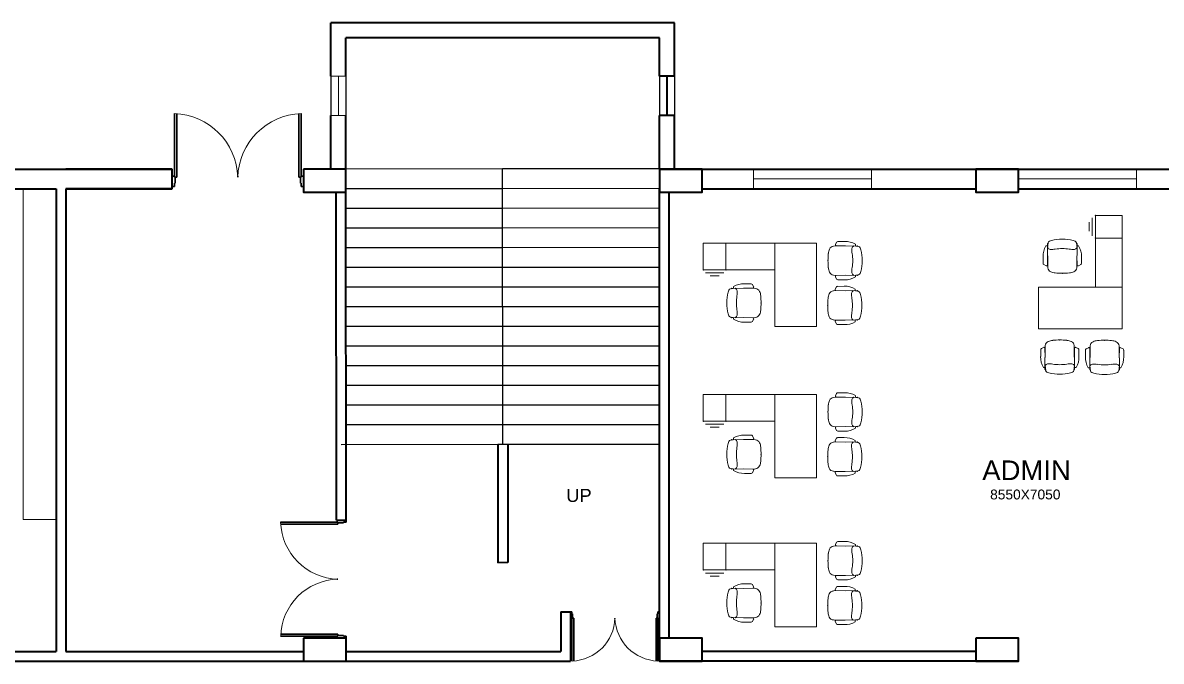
# Model space of a CAD drawing. Header units: millimetres. Extents: x 3079 to 579737, y 1565 to 1161826.
# Drawn here: x 139295 to 156652, y 1091023 to 1100753 of the extents above; entities that cross this region are included whole.
import ezdxf

# ---------------------------------------------------------------- set-up
doc = ezdxf.new("R2010")
doc.units = ezdxf.units.MM
for name, color, linetype, lineweight in [('1', 7, 'Continuous', 35), ('A_COL', 250, 'Continuous', 40), ('A_ELE1', 250, 'Continuous', 20), ('A_WIN-DOR', 250, 'Continuous', 30), ('IG-Area', 250, 'Continuous', 30), ('WINDOW', 252, 'Continuous', 15)]:
    doc.layers.add(name, color=color, linetype=linetype, lineweight=lineweight)
doc.layers.add('FURNITURE', color=253, linetype='Continuous', lineweight=5, transparency=0.05)
doc.styles.get("Standard").update_dxf_attribs({"font": 'arial.ttf'})

msp = doc.modelspace()

# ---------------------------------------------------------------- linework, layer by layer
for p, q in [((143993, 1099938), (143993, 1099338)), ((144223, 1099938), (144223, 1099338)), ((149002, 1099938), (149002, 1099338)), ((149232, 1099938), (149232, 1099338)), ((146613, 1098525), (144223, 1098523)), ((149001, 1098526), (146611, 1098525)), ((146613, 1094325), (146611, 1098525)), ((149002, 1098523), (149002, 1092323)), ((146613, 1098225), (144223, 1098224)), ((149001, 1098226), (146611, 1098225)), ((146613, 1097925), (144223, 1097924)), ((149001, 1097926), (146611, 1097925)), ((146613, 1097625), (144223, 1097624)), ((149001, 1097626), (146611, 1097625)), ((146613, 1097325), (144223, 1097324)), ((149001, 1097326), (146611, 1097325)), ((146613, 1097025), (144223, 1097023)), ((149001, 1097026), (146611, 1097025)), ((146613, 1096725), (144223, 1096723)), ((149001, 1096726), (146612, 1096725)), ((146613, 1096425), (144224, 1096423)), ((149001, 1096426), (146612, 1096425)), ((146613, 1096125), (144224, 1096124)), ((149001, 1096126), (146612, 1096125)), ((146613, 1095825), (144224, 1095825)), ((149001, 1095826), (146612, 1095826)), ((146613, 1095525), (144224, 1095523)), ((149001, 1095526), (146612, 1095525)), ((146613, 1095225), (144224, 1095224)), ((149001, 1095226), (146612, 1095225)), ((146613, 1094925), (144224, 1094924)), ((149001, 1094926), (146612, 1094925)), ((146613, 1094625), (144224, 1094625)), ((149001, 1094626), (146613, 1094626)), ((146613, 1094325), (144150, 1094323)), ((149001, 1094326), (146538, 1094324))]:
    msp.add_line(p, q)
at = {"layer": '1'}
for p, q in [((149232, 1100753), (143993, 1100753)), ((143993, 1099938), (143993, 1100753)), ((149232, 1099938), (149232, 1100753)), ((149002, 1100523), (144223, 1100523)), ((144223, 1099938), (144223, 1100523)), ((149002, 1099938), (149002, 1100523)), ((149232, 1099938), (149002, 1099938)), ((149117, 1099338), (149117, 1099938)), ((143993, 1098523), (143993, 1099338)), ((144223, 1098523), (144223, 1099338)), ((149002, 1098523), (149002, 1099338)), ((149232, 1099338), (149002, 1099338)), ((149232, 1098523), (149232, 1099338)), ((136977, 1098523), (141573, 1098523)), ((141573, 1098523), (139952, 1098523)), ((141573, 1098223), (141573, 1098523)), ((149002, 1098523), (166652, 1098523)), ((136977, 1098223), (139802, 1098223)), ((139802, 1098223), (139802, 1091173)), ((139952, 1098223), (141573, 1098223)), ((139952, 1098223), (139952, 1091173)), ((141573, 1098223), (139952, 1098223)), ((144076, 1093173), (144073, 1098173)), ((144226, 1093173), (144223, 1098223)), ((149002, 1091023), (149002, 1098223)), ((149152, 1091373), (149152, 1098173)), ((149652, 1098223), (153827, 1098223)), ((149652, 1098223), (153827, 1098223)), ((154477, 1098223), (161327, 1098223)), ((154477, 1098223), (157852, 1098223)), ((146538, 1094324), (146539, 1092524)), ((146688, 1094325), (146689, 1092525)), ((144076, 1093173), (144226, 1093173)), ((146689, 1092525), (146539, 1092524)), ((147496, 1091777), (147496, 1091173)), ((147496, 1091777), (147646, 1091777)), ((147646, 1091777), (147646, 1091023)), ((144227, 1091323), (144227, 1091373)), ((132977, 1091023), (143577, 1091023)), ((136974, 1091173), (139802, 1091173)), ((139802, 1091023), (139802, 1091023)), ((139802, 1091023), (139802, 1091023)), ((139952, 1091173), (143577, 1091173)), ((139952, 1091023), (139952, 1091023)), ((139952, 1091023), (139952, 1091023)), ((144227, 1091173), (147496, 1091173)), ((144227, 1091023), (147646, 1091023)), ((154477, 1091023), (149002, 1091023)), ((153827, 1091173), (149652, 1091173))]:
    msp.add_line(p, q, dxfattribs=at)
at = {"layer": 'A_COL'}
for points in [[(143573, 1098523), (143573, 1098173), (144223, 1098173), (144223, 1098523)], [(149002, 1098523), (149002, 1098173), (149652, 1098173), (149652, 1098523)], [(153827, 1098523), (153827, 1098173), (154477, 1098173), (154477, 1098523)], [(143577, 1091373), (143577, 1091023), (144227, 1091023), (144227, 1091373)], [(149002, 1091373), (149002, 1091023), (149652, 1091023), (149652, 1091373)], [(153827, 1091373), (153827, 1091023), (154477, 1091023), (154477, 1091373)]]:
    msp.add_lwpolyline(points, close=True, dxfattribs=at)
at = {"layer": 'A_ELE1', "transparency": 33554687}
for centre, radius, start, end in [((141576, 1098371), 998, 1.7422, 88.258), ((143571, 1098371), 998, 91.742, 178.2578), ((144125, 1093171), 899, 181.742, 268.2578), ((144126, 1091376), 899, 91.7422, 178.258), ((147648, 1091701), 676, 271.742, 358.2578), ((148999, 1091701), 676, 181.7422, 268.258)]:
    msp.add_arc(centre, radius, start, end, dxfattribs=at)
at = {"layer": 'A_WIN-DOR', "transparency": 33554687}
for p, q in [((141606, 1098402), (141606, 1099369)), ((141644, 1098402), (141644, 1099368)), ((143503, 1098402), (143503, 1099368)), ((143541, 1098402), (143541, 1099369)), ((141573, 1098415), (141573, 1098260)), ((141606, 1098415), (141573, 1098415)), ((141606, 1098415), (141606, 1098449)), ((141606, 1098260), (141606, 1098307)), ((141606, 1098307), (141620, 1098307)), ((141620, 1098307), (141620, 1098402)), ((142574, 1098415), (142573, 1098415)), ((142574, 1098402), (142574, 1098415)), ((142574, 1098402), (142574, 1098402)), ((143527, 1098307), (143527, 1098402)), ((143541, 1098307), (143527, 1098307)), ((143541, 1098415), (143541, 1098449)), ((143541, 1098415), (143574, 1098415)), ((143541, 1098260), (143541, 1098307)), ((143574, 1098415), (143574, 1098260)), ((144098, 1093144), (143227, 1093144)), ((144098, 1093110), (143227, 1093110)), ((144086, 1093144), (144055, 1093144)), ((144086, 1093173), (144226, 1093173)), ((144086, 1093144), (144086, 1093173)), ((144183, 1093131), (144098, 1093131)), ((144226, 1093144), (144183, 1093144)), ((144183, 1093144), (144183, 1093131)), ((144099, 1092275), (144087, 1092275)), ((144087, 1092275), (144087, 1092275)), ((144098, 1092272), (144098, 1092272)), ((147646, 1091672), (147646, 1091777)), ((147668, 1091777), (147668, 1091745)), ((147668, 1091745), (147678, 1091745)), ((147678, 1091745), (147678, 1091681)), ((148979, 1091745), (148969, 1091745)), ((148969, 1091745), (148969, 1091681)), ((148979, 1091777), (148979, 1091745)), ((149001, 1091672), (149001, 1091777)), ((147668, 1091672), (147646, 1091672)), ((147668, 1091681), (147668, 1091026)), ((147668, 1091672), (147668, 1091649)), ((147694, 1091681), (147694, 1091026)), ((148324, 1091672), (148323, 1091672)), ((148324, 1091681), (148324, 1091672)), ((148324, 1091681), (148324, 1091681)), ((148953, 1091681), (148953, 1091026)), ((148979, 1091681), (148979, 1091026)), ((148979, 1091672), (148979, 1091649)), ((148979, 1091672), (149001, 1091672)), ((144099, 1091403), (143227, 1091403)), ((144099, 1091437), (143228, 1091437)), ((144087, 1091403), (144056, 1091403)), ((144087, 1091403), (144087, 1091373)), ((144087, 1091373), (144227, 1091373)), ((144184, 1091416), (144099, 1091416)), ((144184, 1091403), (144184, 1091416)), ((144227, 1091403), (144184, 1091403))]:
    msp.add_line(p, q, dxfattribs=at)
at = {"layer": 'A_WIN-DOR'}
for p, q in [((141606, 1098260), (141573, 1098260)), ((143541, 1098260), (143574, 1098260)), ((144226, 1093144), (144226, 1093173)), ((147668, 1091777), (147646, 1091777)), ((148979, 1091777), (149001, 1091777)), ((144227, 1091403), (144227, 1091373))]:
    msp.add_line(p, q, dxfattribs=at)
at = {"layer": 'A_WIN-DOR', "transparency": 33554687}
for points in [[(141606, 1098402), (141644, 1098402)], [(142574, 1098402), (142574, 1098402)], [(143541, 1098402), (143503, 1098402)], [(144098, 1093144), (144098, 1093110)], [(144099, 1092275), (144099, 1092275)], [(147668, 1091681), (147694, 1091681)], [(148324, 1091681), (148324, 1091681)], [(148979, 1091681), (148953, 1091681)], [(144099, 1091403), (144099, 1091437)]]:
    msp.add_lwpolyline(points, dxfattribs=at)
at = {"layer": 'FURNITURE'}
for p, q in [((139302, 1098223), (139302, 1093183)), ((155647, 1096726), (155647, 1097818)), ((155647, 1097818), (155647, 1097471)), ((156056, 1097818), (155647, 1097818)), ((156056, 1097818), (155647, 1097818)), ((156056, 1096726), (156056, 1097818)), ((155554, 1097575), (155554, 1097714)), ((155600, 1097506), (155600, 1097783)), ((155647, 1097471), (156056, 1097471)), ((150760, 1097396), (149669, 1097396)), ((149669, 1097396), (149669, 1096987)), ((149669, 1097396), (149669, 1096987)), ((150015, 1096987), (150015, 1097396)), ((150760, 1096123), (150760, 1097396)), ((150760, 1097396), (151397, 1097396)), ((151397, 1096123), (151397, 1097396)), ((151656, 1097349), (152018, 1097354)), ((151703, 1097410), (151686, 1097374)), ((151695, 1097355), (151837, 1097352)), ((151823, 1097420), (151722, 1097419)), ((151956, 1097353), (152036, 1097344)), ((151991, 1097354), (151991, 1097377)), ((152018, 1097354), (152028, 1097344)), ((152062, 1097324), (152071, 1097293)), ((154917, 1097355), (154894, 1097355)), ((154917, 1097382), (154927, 1097392)), ((154922, 1097021), (154917, 1097382)), ((154918, 1097320), (154927, 1097401)), ((154947, 1097426), (154978, 1097436)), ((155338, 1097426), (155307, 1097436)), ((155368, 1097320), (155358, 1097401)), ((155368, 1097382), (155359, 1097392)), ((155364, 1097021), (155368, 1097382)), ((155368, 1097355), (155391, 1097355)), ((154851, 1097187), (154852, 1097086)), ((154916, 1097059), (154919, 1097201)), ((155369, 1097059), (155366, 1097201)), ((155434, 1097187), (155434, 1097086)), ((150760, 1096987), (149669, 1096987)), ((149669, 1096987), (150015, 1096987)), ((149981, 1096941), (149703, 1096941)), ((152062, 1096933), (152071, 1096964)), ((154861, 1097067), (154897, 1097050)), ((155424, 1097067), (155388, 1097050)), ((149911, 1096895), (149773, 1096895)), ((150299, 1096775), (150401, 1096774)), ((150419, 1096764), (150436, 1096729)), ((151656, 1096908), (152018, 1096903)), ((151703, 1096847), (151686, 1096883)), ((151695, 1096902), (151837, 1096905)), ((151823, 1096837), (151722, 1096838)), ((151956, 1096903), (152036, 1096913)), ((151991, 1096903), (151991, 1096880)), ((152018, 1096903), (152028, 1096912)), ((150060, 1096679), (150051, 1096648)), ((150166, 1096708), (150086, 1096699)), ((150104, 1096709), (150094, 1096699)), ((150466, 1096704), (150104, 1096709)), ((150132, 1096709), (150132, 1096731)), ((150427, 1096710), (150285, 1096707)), ((151653, 1096666), (152014, 1096671)), ((151699, 1096727), (151682, 1096691)), ((151691, 1096672), (151833, 1096669)), ((151819, 1096737), (151718, 1096736)), ((151952, 1096671), (152033, 1096661)), ((151987, 1096671), (151987, 1096694)), ((152014, 1096671), (152024, 1096662)), ((152058, 1096641), (152068, 1096610)), ((154782, 1096726), (156056, 1096726)), ((154782, 1096089), (154782, 1096726)), ((156056, 1096726), (156056, 1096089)), ((150060, 1096288), (150051, 1096319)), ((150166, 1096258), (150086, 1096268)), ((150104, 1096257), (150094, 1096267)), ((150466, 1096262), (150104, 1096257)), ((150132, 1096257), (150132, 1096235)), ((150427, 1096257), (150285, 1096260)), ((150419, 1096202), (150436, 1096238)), ((151653, 1096225), (152014, 1096220)), ((151952, 1096221), (152033, 1096230)), ((152014, 1096220), (152024, 1096229)), ((152058, 1096250), (152068, 1096281)), ((150299, 1096192), (150401, 1096192)), ((151397, 1096123), (150760, 1096123)), ((151699, 1096164), (151682, 1096200)), ((151691, 1096219), (151833, 1096222)), ((151819, 1096154), (151718, 1096155)), ((151987, 1096220), (151987, 1096197)), ((154782, 1096089), (156056, 1096089)), ((154814, 1095667), (154814, 1095768)), ((154824, 1095787), (154859, 1095804)), ((154884, 1095834), (154879, 1095472)), ((154879, 1095795), (154881, 1095653)), ((155326, 1095834), (155331, 1095472)), ((155331, 1095795), (155329, 1095653)), ((155386, 1095787), (155351, 1095804)), ((155397, 1095667), (155396, 1095768)), ((155496, 1095663), (155497, 1095765)), ((155507, 1095783), (155542, 1095800)), ((155567, 1095830), (155562, 1095468)), ((155562, 1095791), (155564, 1095649)), ((156009, 1095830), (156014, 1095468)), ((156014, 1095791), (156012, 1095649)), ((156069, 1095783), (156033, 1095800)), ((156079, 1095663), (156079, 1095765)), ((154880, 1095534), (154890, 1095454)), ((155330, 1095534), (155320, 1095454)), ((155563, 1095530), (155573, 1095450)), ((156013, 1095530), (156003, 1095450)), ((154879, 1095500), (154857, 1095500)), ((154879, 1095472), (154889, 1095462)), ((154910, 1095428), (154940, 1095419)), ((155301, 1095428), (155270, 1095419)), ((155331, 1095472), (155321, 1095462)), ((155331, 1095500), (155353, 1095500)), ((155562, 1095496), (155540, 1095496)), ((155562, 1095468), (155572, 1095458)), ((155592, 1095424), (155623, 1095415)), ((155983, 1095424), (155953, 1095415)), ((156014, 1095468), (156004, 1095458)), ((156014, 1095496), (156036, 1095496)), ((150760, 1095090), (149669, 1095090)), ((149669, 1095090), (149669, 1094681)), ((149669, 1095090), (149669, 1094681)), ((150015, 1094681), (150015, 1095090)), ((150760, 1093816), (150760, 1095090)), ((150760, 1095090), (151397, 1095090)), ((151397, 1093816), (151397, 1095090)), ((151656, 1095043), (152018, 1095048)), ((151703, 1095103), (151686, 1095067)), ((151695, 1095048), (151837, 1095046)), ((151823, 1095113), (151722, 1095113)), ((151956, 1095047), (152036, 1095037)), ((151991, 1095048), (151991, 1095070)), ((152018, 1095048), (152028, 1095038)), ((152062, 1095017), (152071, 1094987)), ((150760, 1094681), (149669, 1094681)), ((149669, 1094681), (150015, 1094681)), ((149981, 1094634), (149703, 1094634)), ((149911, 1094588), (149773, 1094588)), ((151656, 1094601), (152018, 1094596)), ((151703, 1094541), (151686, 1094576)), ((151695, 1094596), (151837, 1094598)), ((151823, 1094530), (151722, 1094531)), ((151956, 1094597), (152036, 1094607)), ((151991, 1094596), (151991, 1094574)), ((152018, 1094596), (152028, 1094606)), ((152062, 1094626), (152071, 1094657)), ((150060, 1094372), (150051, 1094341)), ((150166, 1094402), (150086, 1094392)), ((150104, 1094402), (150094, 1094393)), ((150466, 1094398), (150104, 1094402)), ((150132, 1094402), (150132, 1094425)), ((150427, 1094403), (150285, 1094400)), ((150299, 1094468), (150401, 1094468)), ((150419, 1094458), (150436, 1094422)), ((151653, 1094360), (152014, 1094365)), ((151699, 1094420), (151682, 1094385)), ((151691, 1094365), (151833, 1094363)), ((151819, 1094431), (151718, 1094430)), ((151952, 1094364), (152033, 1094354)), ((151987, 1094365), (151987, 1094387)), ((152014, 1094365), (152024, 1094355)), ((152058, 1094335), (152068, 1094304)), ((150060, 1093981), (150051, 1094012)), ((152058, 1093944), (152068, 1093974)), ((150166, 1093952), (150086, 1093961)), ((150104, 1093951), (150094, 1093961)), ((150466, 1093956), (150104, 1093951)), ((150132, 1093951), (150132, 1093928)), ((150427, 1093950), (150285, 1093953)), ((150299, 1093885), (150401, 1093886)), ((150419, 1093895), (150436, 1093931)), ((151397, 1093816), (150760, 1093816)), ((151653, 1093918), (152014, 1093913)), ((151699, 1093858), (151682, 1093893)), ((151691, 1093913), (151833, 1093915)), ((151819, 1093848), (151718, 1093848)), ((151952, 1093914), (152033, 1093924)), ((151987, 1093913), (151987, 1093891)), ((152014, 1093913), (152024, 1093923)), ((139302, 1093183), (139802, 1093183)), ((150760, 1092823), (149669, 1092823)), ((149669, 1092823), (149669, 1092413)), ((149669, 1092823), (149669, 1092413)), ((150015, 1092413), (150015, 1092823)), ((150760, 1091549), (150760, 1092823)), ((150760, 1092823), (151397, 1092823)), ((151397, 1091549), (151397, 1092823)), ((151656, 1092776), (152018, 1092781)), ((151703, 1092836), (151686, 1092800)), ((151695, 1092781), (151837, 1092778)), ((151823, 1092846), (151722, 1092846)), ((151956, 1092780), (152036, 1092770)), ((151991, 1092781), (151991, 1092803)), ((152018, 1092781), (152028, 1092771)), ((152062, 1092750), (152071, 1092719)), ((150760, 1092413), (149669, 1092413)), ((149669, 1092413), (150015, 1092413)), ((149981, 1092367), (149703, 1092367)), ((149911, 1092321), (149773, 1092321)), ((151656, 1092334), (152018, 1092329)), ((151703, 1092274), (151686, 1092309)), ((151695, 1092328), (151837, 1092331)), ((151823, 1092263), (151722, 1092264)), ((151956, 1092330), (152036, 1092339)), ((151991, 1092329), (151991, 1092307)), ((152018, 1092329), (152028, 1092339)), ((152062, 1092359), (152071, 1092390)), ((150060, 1092105), (150051, 1092074)), ((150166, 1092135), (150086, 1092125)), ((150104, 1092135), (150094, 1092126)), ((150466, 1092131), (150104, 1092135)), ((150132, 1092135), (150132, 1092158)), ((150427, 1092136), (150285, 1092133)), ((150299, 1092201), (150401, 1092200)), ((150419, 1092191), (150436, 1092155)), ((151653, 1092093), (152014, 1092098)), ((151699, 1092153), (151682, 1092118)), ((151691, 1092098), (151833, 1092096)), ((151819, 1092164), (151718, 1092163)), ((151952, 1092097), (152033, 1092087)), ((151987, 1092098), (151987, 1092120)), ((152014, 1092098), (152024, 1092088)), ((152058, 1092068), (152068, 1092037)), ((150060, 1091714), (150051, 1091745)), ((150166, 1091685), (150086, 1091694)), ((150104, 1091684), (150094, 1091694)), ((150466, 1091689), (150104, 1091684)), ((150132, 1091684), (150132, 1091661)), ((150427, 1091683), (150285, 1091686)), ((150299, 1091618), (150401, 1091619)), ((150419, 1091628), (150436, 1091664)), ((151397, 1091549), (150760, 1091549)), ((151653, 1091651), (152014, 1091646)), ((151699, 1091591), (151682, 1091626)), ((151691, 1091646), (151833, 1091648)), ((151819, 1091580), (151718, 1091581)), ((151952, 1091647), (152033, 1091657)), ((151987, 1091646), (151987, 1091624)), ((152014, 1091646), (152024, 1091656)), ((152058, 1091677), (152068, 1091707))]:
    msp.add_line(p, q, dxfattribs=at)
for centre, radius, start, end in [((155143, 1096829), 628, 74.8107, 105.1893), ((151751, 1097230), 174, 154.7303, 177.8371), ((151662, 1097275), 74.1, 94.1914, 157.2111), ((151696, 1097367), 12.2, 146.5756, 266.1283), ((151719, 1097401), 17.9, 81.6738, 152.8287), ((151838, 1097133), 288, 58.0573, 92.9695), ((152253, 1097288), 318, 175.4109, 189.5754), ((151981, 1097309), 45.2, 109.5385, 175.4123), ((151981, 1097309), 45.2, 109.5385, 175.4123), ((152035, 1097315), 28.4, 18.152, 87.2969), ((151465, 1097128), 628, 344.8107, 15.1893), ((155139, 1097202), 288, 148.0573, 182.9695), ((154962, 1097345), 45.2, 199.5385, 265.4123), ((154962, 1097345), 45.2, 199.5385, 265.4123), ((154956, 1097399), 28.4, 108.152, 177.2969), ((154983, 1097617), 318, 265.4109, 279.5754), ((155143, 1096671), 641, 80.4247, 99.5753), ((155303, 1097617), 318, 260.4246, 274.5891), ((155324, 1097345), 45.2, 274.5877, 340.4615), ((155329, 1097399), 28.4, 2.7031, 71.848), ((155147, 1097202), 288, 357.0305, 31.9427), ((152651, 1097128), 1080, 174.2714, 185.7286), ((151307, 1097128), 641, 350.4247, 9.5753), ((151751, 1097027), 174, 182.1629, 205.2697), ((151662, 1096982), 74.1, 202.7889, 265.8086), ((152253, 1096969), 318, 170.4246, 184.5891), ((151981, 1096947), 45.2, 184.5877, 250.4615), ((152035, 1096942), 28.4, 272.7031, 341.848), ((154870, 1097083), 17.9, 171.6738, 242.8287), ((154904, 1097060), 12.2, 236.5756, 356.1283), ((154996, 1097026), 74.1, 184.1914, 247.2111), ((155041, 1097115), 174, 244.7303, 267.8371), ((155143, 1098015), 1080, 264.2714, 275.7286), ((155244, 1097115), 174, 272.1629, 295.2697), ((155289, 1097026), 74.1, 292.7889, 355.8086), ((155381, 1097060), 12.2, 183.8717, 303.4244), ((155416, 1097083), 17.9, 297.1713, 8.3262), ((150284, 1096487), 288, 87.0305, 121.9427), ((150403, 1096756), 17.9, 27.1713, 98.3262), ((151696, 1096890), 12.2, 93.8717, 213.4244), ((151719, 1096855), 17.9, 207.1713, 278.3262), ((151838, 1097124), 288, 267.0305, 301.9427), ((150657, 1096483), 628, 164.8107, 195.1893), ((150087, 1096670), 28.4, 92.7031, 161.848), ((150141, 1096664), 45.2, 4.5877, 70.4615), ((150816, 1096483), 641, 170.4247, 189.5753), ((149870, 1096643), 318, 350.4246, 4.5891), ((150427, 1096722), 12.2, 273.8717, 33.4244), ((150460, 1096630), 74.1, 22.7889, 85.8086), ((150371, 1096585), 174, 2.1629, 25.2697), ((149471, 1096483), 1080, 354.2714, 5.7286), ((151747, 1096547), 174, 154.7303, 177.8371), ((151658, 1096592), 74.1, 94.1914, 157.2111), ((151692, 1096684), 12.2, 146.5756, 266.1283), ((151715, 1096719), 17.9, 81.6738, 152.8287), ((151834, 1096450), 288, 58.0573, 92.9695), ((152249, 1096605), 318, 175.4109, 189.5754), ((151977, 1096627), 45.2, 109.5385, 175.4123), ((151977, 1096627), 45.2, 109.5385, 175.4123), ((152031, 1096632), 28.4, 18.152, 87.2969), ((151461, 1096446), 628, 344.8107, 15.1893), ((152647, 1096446), 1080, 174.2714, 185.7286), ((151303, 1096446), 641, 350.4247, 9.5753), ((150087, 1096297), 28.4, 198.152, 267.2969), ((150284, 1096479), 288, 238.0573, 272.9695), ((150141, 1096302), 45.2, 289.5385, 355.4123), ((150141, 1096302), 45.2, 289.5385, 355.4123), ((149870, 1096323), 318, 355.4109, 9.5754), ((150427, 1096244), 12.2, 326.5756, 86.1283), ((150460, 1096336), 74.1, 274.1914, 337.2111), ((150371, 1096382), 174, 334.7303, 357.8371), ((151747, 1096344), 174, 182.1629, 205.2697), ((151658, 1096299), 74.1, 202.7889, 265.8086), ((152249, 1096286), 318, 170.4246, 184.5891), ((151977, 1096264), 45.2, 184.5877, 250.4615), ((152031, 1096259), 28.4, 272.7031, 341.848), ((150403, 1096210), 17.9, 261.6738, 332.8287), ((151692, 1096207), 12.2, 93.8717, 213.4244), ((151715, 1096173), 17.9, 207.1713, 278.3262), ((151834, 1096441), 288, 267.0305, 301.9427), ((154958, 1095828), 74.1, 112.7889, 175.8086), ((155004, 1095739), 174, 92.1629, 115.2697), ((155105, 1094839), 1080, 84.2714, 95.7286), ((155207, 1095739), 174, 64.7303, 87.8371), ((155252, 1095828), 74.1, 4.1914, 67.2111), ((155641, 1095824), 74.1, 112.7889, 175.8086), ((155686, 1095735), 174, 92.1629, 115.2697), ((155788, 1094835), 1080, 84.2714, 95.7286), ((155889, 1095735), 174, 64.7303, 87.8371), ((155935, 1095824), 74.1, 4.1914, 67.2111), ((154832, 1095771), 17.9, 117.1713, 188.3262), ((154866, 1095795), 12.2, 3.8717, 123.4244), ((155344, 1095795), 12.2, 56.5756, 176.1283), ((155378, 1095771), 17.9, 351.6738, 62.8287), ((155515, 1095767), 17.9, 117.1713, 188.3262), ((155549, 1095791), 12.2, 3.8717, 123.4244), ((156027, 1095791), 12.2, 56.5756, 176.1283), ((156061, 1095767), 17.9, 351.6738, 62.8287), ((155101, 1095652), 288, 177.0305, 211.9427), ((154924, 1095509), 45.2, 94.5877, 160.4615), ((154945, 1095238), 318, 80.4246, 94.5891), ((155105, 1096183), 641, 260.4247, 279.5753), ((155265, 1095238), 318, 85.4109, 99.5754), ((155286, 1095509), 45.2, 19.5385, 85.4123), ((155286, 1095509), 45.2, 19.5385, 85.4123), ((155109, 1095652), 288, 328.0573, 2.9695), ((155784, 1095648), 288, 177.0305, 211.9427), ((155607, 1095505), 45.2, 94.5877, 160.4615), ((155628, 1095234), 318, 80.4246, 94.5891), ((155788, 1096180), 641, 260.4247, 279.5753), ((155948, 1095234), 318, 85.4109, 99.5754), ((155969, 1095505), 45.2, 19.5385, 85.4123), ((155969, 1095505), 45.2, 19.5385, 85.4123), ((155792, 1095648), 288, 328.0573, 2.9695), ((154918, 1095455), 28.4, 182.7031, 251.848), ((155105, 1096025), 628, 254.8107, 285.1893), ((155292, 1095455), 28.4, 288.152, 357.2969), ((155601, 1095451), 28.4, 182.7031, 251.848), ((155788, 1096021), 628, 254.8107, 285.1893), ((155974, 1095451), 28.4, 288.152, 357.2969), ((151662, 1094969), 74.1, 94.1914, 157.2111), ((151696, 1095061), 12.2, 146.5756, 266.1283), ((151719, 1095095), 17.9, 81.6738, 152.8287), ((151838, 1094826), 288, 58.0573, 92.9695), ((151981, 1095003), 45.2, 109.5385, 175.4123), ((151981, 1095003), 45.2, 109.5385, 175.4123), ((152035, 1095008), 28.4, 18.152, 87.2969), ((152651, 1094822), 1080, 174.2714, 185.7286), ((151751, 1094923), 174, 154.7303, 177.8371), ((152253, 1094982), 318, 175.4109, 189.5754), ((151307, 1094822), 641, 350.4247, 9.5753), ((151465, 1094822), 628, 344.8107, 15.1893), ((151751, 1094720), 174, 182.1629, 205.2697), ((152253, 1094662), 318, 170.4246, 184.5891), ((151662, 1094675), 74.1, 202.7889, 265.8086), ((151696, 1094583), 12.2, 93.8717, 213.4244), ((151719, 1094549), 17.9, 207.1713, 278.3262), ((151838, 1094818), 288, 267.0305, 301.9427), ((151981, 1094641), 45.2, 184.5877, 250.4615), ((152035, 1094635), 28.4, 272.7031, 341.848), ((150657, 1094177), 628, 164.8107, 195.1893), ((150087, 1094363), 28.4, 92.7031, 161.848), ((150284, 1094181), 288, 87.0305, 121.9427), ((150141, 1094358), 45.2, 4.5877, 70.4615), ((149870, 1094336), 318, 350.4246, 4.5891), ((150403, 1094450), 17.9, 27.1713, 98.3262), ((150427, 1094415), 12.2, 273.8717, 33.4244), ((150460, 1094323), 74.1, 22.7889, 85.8086), ((150371, 1094278), 174, 2.1629, 25.2697), ((151747, 1094241), 174, 154.7303, 177.8371), ((151658, 1094286), 74.1, 94.1914, 157.2111), ((151692, 1094378), 12.2, 146.5756, 266.1283), ((151715, 1094412), 17.9, 81.6738, 152.8287), ((151834, 1094143), 288, 58.0573, 92.9695), ((152249, 1094299), 318, 175.4109, 189.5754), ((151977, 1094320), 45.2, 109.5385, 175.4123), ((151977, 1094320), 45.2, 109.5385, 175.4123), ((152031, 1094326), 28.4, 18.152, 87.2969), ((150816, 1094177), 641, 170.4247, 189.5753), ((149471, 1094177), 1080, 354.2714, 5.7286), ((152647, 1094139), 1080, 174.2714, 185.7286), ((151303, 1094139), 641, 350.4247, 9.5753), ((151461, 1094139), 628, 344.8107, 15.1893), ((150087, 1093990), 28.4, 198.152, 267.2969), ((150141, 1093996), 45.2, 289.5385, 355.4123), ((150141, 1093996), 45.2, 289.5385, 355.4123), ((149870, 1094017), 318, 355.4109, 9.5754), ((150460, 1094030), 74.1, 274.1914, 337.2111), ((150371, 1094075), 174, 334.7303, 357.8371), ((151747, 1094038), 174, 182.1629, 205.2697), ((152249, 1093979), 318, 170.4246, 184.5891), ((150284, 1094173), 288, 238.0573, 272.9695), ((150403, 1093904), 17.9, 261.6738, 332.8287), ((150427, 1093938), 12.2, 326.5756, 86.1283), ((151658, 1093992), 74.1, 202.7889, 265.8086), ((151692, 1093900), 12.2, 93.8717, 213.4244), ((151715, 1093866), 17.9, 207.1713, 278.3262), ((151834, 1094135), 288, 267.0305, 301.9427), ((151977, 1093958), 45.2, 184.5877, 250.4615), ((152031, 1093952), 28.4, 272.7031, 341.848), ((151662, 1092702), 74.1, 94.1914, 157.2111), ((151696, 1092794), 12.2, 146.5756, 266.1283), ((151719, 1092828), 17.9, 81.6738, 152.8287), ((151838, 1092559), 288, 58.0573, 92.9695), ((151981, 1092736), 45.2, 109.5385, 175.4123), ((151981, 1092736), 45.2, 109.5385, 175.4123), ((152035, 1092741), 28.4, 18.152, 87.2969), ((152651, 1092555), 1080, 174.2714, 185.7286), ((151751, 1092656), 174, 154.7303, 177.8371), ((152253, 1092715), 318, 175.4109, 189.5754), ((151307, 1092555), 641, 350.4247, 9.5753), ((151465, 1092555), 628, 344.8107, 15.1893), ((151751, 1092453), 174, 182.1629, 205.2697), ((152253, 1092395), 318, 170.4246, 184.5891), ((151662, 1092408), 74.1, 202.7889, 265.8086), ((151696, 1092316), 12.2, 93.8717, 213.4244), ((151719, 1092282), 17.9, 207.1713, 278.3262), ((151838, 1092551), 288, 267.0305, 301.9427), ((151981, 1092374), 45.2, 184.5877, 250.4615), ((152035, 1092368), 28.4, 272.7031, 341.848), ((150657, 1091910), 628, 164.8107, 195.1893), ((150087, 1092096), 28.4, 92.7031, 161.848), ((150284, 1091914), 288, 87.0305, 121.9427), ((150141, 1092091), 45.2, 4.5877, 70.4615), ((149870, 1092069), 318, 350.4246, 4.5891), ((150403, 1092183), 17.9, 27.1713, 98.3262), ((150427, 1092148), 12.2, 273.8717, 33.4244), ((150460, 1092056), 74.1, 22.7889, 85.8086), ((150371, 1092011), 174, 2.1629, 25.2697), ((151658, 1092019), 74.1, 94.1914, 157.2111), ((151692, 1092111), 12.2, 146.5756, 266.1283), ((151715, 1092145), 17.9, 81.6738, 152.8287), ((151834, 1091876), 288, 58.0573, 92.9695), ((152249, 1092032), 318, 175.4109, 189.5754), ((151977, 1092053), 45.2, 109.5385, 175.4123), ((151977, 1092053), 45.2, 109.5385, 175.4123), ((152031, 1092059), 28.4, 18.152, 87.2969), ((150816, 1091910), 641, 170.4247, 189.5753), ((149471, 1091910), 1080, 354.2714, 5.7286), ((152647, 1091872), 1080, 174.2714, 185.7286), ((151747, 1091974), 174, 154.7303, 177.8371), ((151303, 1091872), 641, 350.4247, 9.5753), ((151461, 1091872), 628, 344.8107, 15.1893), ((150087, 1091723), 28.4, 198.152, 267.2969), ((150141, 1091729), 45.2, 289.5385, 355.4123), ((150141, 1091729), 45.2, 289.5385, 355.4123), ((149870, 1091750), 318, 355.4109, 9.5754), ((150460, 1091763), 74.1, 274.1914, 337.2111), ((150371, 1091808), 174, 334.7303, 357.8371), ((151747, 1091770), 174, 182.1629, 205.2697), ((152249, 1091712), 318, 170.4246, 184.5891), ((150284, 1091906), 288, 238.0573, 272.9695), ((150403, 1091637), 17.9, 261.6738, 332.8287), ((150427, 1091671), 12.2, 326.5756, 86.1283), ((151658, 1091725), 74.1, 202.7889, 265.8086), ((151692, 1091633), 12.2, 93.8717, 213.4244), ((151715, 1091599), 17.9, 207.1713, 278.3262), ((151834, 1091868), 288, 267.0305, 301.9427), ((151977, 1091691), 45.2, 184.5877, 250.4615), ((152031, 1091685), 28.4, 272.7031, 341.848)]:
    msp.add_arc(centre, radius, start, end, dxfattribs=at)
for p in [(155647, 1097818), (155647, 1097471), (151571, 1097128), (149669, 1096987), (150015, 1096987), (155143, 1096936), (150551, 1096483), (151568, 1096446), (155105, 1095919), (155788, 1095915), (149669, 1094681), (150015, 1094681), (151571, 1094822), (150551, 1094177), (151568, 1094139), (149669, 1092413), (150015, 1092413), (151571, 1092555), (150551, 1091910), (151568, 1091872)]:
    msp.add_point(p, dxfattribs=at)
at = {"layer": 'WINDOW'}
for p, q in [((143993, 1099938), (144223, 1099938)), ((144108, 1099338), (144108, 1099938)), ((149232, 1099938), (149002, 1099938)), ((149117, 1099338), (149117, 1099938)), ((143993, 1099338), (144223, 1099338)), ((149232, 1099338), (149002, 1099338)), ((150435, 1098523), (150435, 1098223)), ((152235, 1098523), (152235, 1098223)), ((154477, 1098523), (154477, 1098223)), ((156277, 1098523), (156277, 1098223)), ((150435, 1098373), (152235, 1098373)), ((154477, 1098373), (156277, 1098373))]:
    msp.add_line(p, q, dxfattribs=at)

# ---------------------------------------------------------------- texts
at = {"layer": 'IG-Area', "attachment_point": 1}
for s, insert, char_height in [('ADMIN', (153923, 1094083), 300), ('UP', (147580, 1093650), 200), ('8550X7050', (154043, 1093639), 150)]:
    msp.add_mtext_dynamic_manual_height_columns(s, width=38356.19, gutter_width=12.5, heights=[0], dxfattribs=dict(at, insert=insert, char_height=char_height))

doc.saveas('drawing.dxf')
